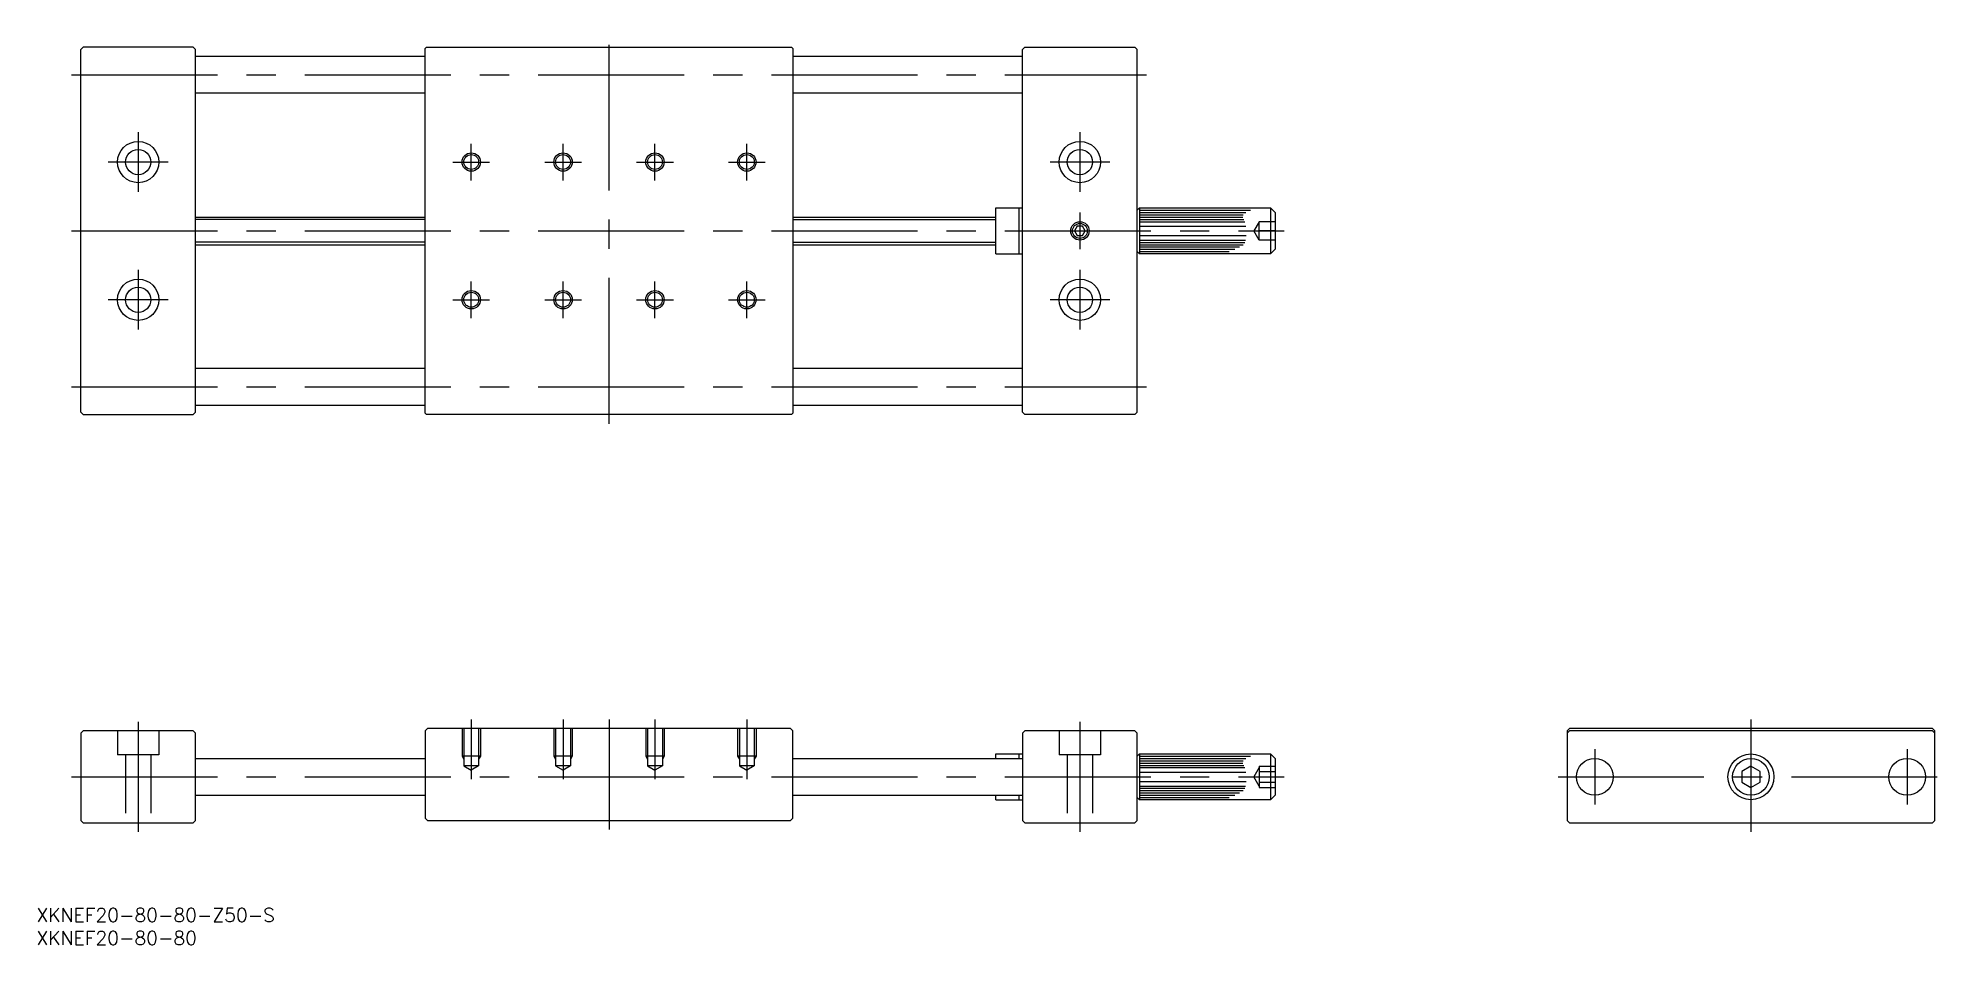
# Model space of a CAD drawing. Extents: x -373 to 42, y -37 to 161.
import ezdxf

# ---------------------------------------------------------------- set-up
doc = ezdxf.new("R2010")
doc.units = 0
doc.linetypes.add('CENTER', pattern=[50.8, 31.75, -6.35, 6.35, -6.35])
doc.linetypes.add('DASHED', pattern=[19.05, 12.7, -6.35])
doc.layers.get('0').update_dxf_attribs({"linetype": 'CONTINUOUS'})
doc.layers.add('CENTER', color=1, linetype='CONTINUOUS')
doc.styles.get("Standard").update_dxf_attribs({"font": 'txt.shx', "height": 3, "bigfont": 'bigfont.shx'})

# ---------------------------------------------------------------- blocks, each defined once
blk = doc.blocks.new('*U2')
at = {"color": 7, "linetype": 'CONTINUOUS'}
blk.add_text('XKNEF20-80-80-Z50-S', height=3, dxfattribs=at).set_placement((-373.26, -31.61))
blk = doc.blocks.new('*U3')
at = {"color": 7, "linetype": 'CONTINUOUS'}
blk.add_text('XKNEF20-80-80', height=3, dxfattribs=at).set_placement((-373.26, -36.61))

msp = doc.modelspace()

# ---------------------------------------------------------------- linework, layer by layer
at = {"color": 7, "linetype": 'CONTINUOUS'}
for p, q in [((-363.09, 158.93), (-363.59, 158.43)), ((-363.59, 79.43), (-363.59, 158.43)), ((-339.09, 158.93), (-363.09, 158.93)), ((-339.09, 158.93), (-338.59, 158.43)), ((-338.59, 79.43), (-338.59, 158.43)), ((-288.29, 158.93), (-288.59, 158.63)), ((-288.59, 79.23), (-288.59, 158.63)), ((-288.29, 158.93), (-208.89, 158.93)), ((-208.59, 158.63), (-208.89, 158.93)), ((-208.59, 158.63), (-208.59, 79.23)), ((-158.09, 158.93), (-158.59, 158.43)), ((-158.59, 79.43), (-158.59, 158.43)), ((-158.09, 158.93), (-134.09, 158.93)), ((-134.09, 158.93), (-133.59, 158.43)), ((-133.59, 79.43), (-133.59, 158.43)), ((-288.59, 156.93), (-338.59, 156.93)), ((-158.59, 156.93), (-208.59, 156.93)), ((-288.59, 148.93), (-338.59, 148.93)), ((-158.59, 148.93), (-208.59, 148.93)), ((-338.59, 121.93), (-288.59, 121.93)), ((-208.59, 121.93), (-164.39, 121.93)), ((-164.39, 113.93), (-164.39, 123.93)), ((-164.39, 123.93), (-159.29, 123.93)), ((-159.29, 113.93), (-159.29, 123.93)), ((-159.29, 123.93), (-158.59, 123.93)), ((-133.09, 123.93), (-133.59, 123.43)), ((-133.09, 123.93), (-104.59, 123.93)), ((-133.09, 123.93), (-133.09, 113.93)), ((-133.09, 123.43), (-108.91, 123.43)), ((-133.09, 122.93), (-109.95, 122.93)), ((-133.09, 122.43), (-110.52, 122.43)), ((-133.09, 121.93), (-110.58, 121.93)), ((-133.09, 121.43), (-110.42, 121.43)), ((-133.09, 120.93), (-110.2, 120.93)), ((-104.59, 123.93), (-104.59, 113.93)), ((-104.59, 123.93), (-103.59, 122.93)), ((-103.59, 122.93), (-103.59, 114.93)), ((-146.66, 119.93), (-147.24, 118.93)), ((-147.24, 118.93), (-146.66, 117.93)), ((-145.51, 119.93), (-146.66, 119.93)), ((-146.66, 117.93), (-145.51, 117.93)), ((-144.93, 118.93), (-145.51, 119.93)), ((-145.51, 117.93), (-144.93, 118.93)), ((-133.09, 119.93), (-109.93, 119.93)), ((-133.09, 117.93), (-109.92, 117.93)), ((-133.09, 116.93), (-110.04, 116.93)), ((-133.09, 116.43), (-110.21, 116.43)), ((-338.59, 115.93), (-288.59, 115.93)), ((-208.59, 115.93), (-164.39, 115.93)), ((-164.39, 113.93), (-159.29, 113.93)), ((-159.29, 113.93), (-158.59, 113.93)), ((-133.09, 113.93), (-133.59, 114.43)), ((-133.09, 115.93), (-110.57, 115.93)), ((-133.09, 115.43), (-111.32, 115.43)), ((-133.09, 114.93), (-112.32, 114.93)), ((-133.09, 114.43), (-113.57, 114.43)), ((-104.59, 113.93), (-133.09, 113.93)), ((-103.59, 114.93), (-104.59, 113.93)), ((-288.59, 88.93), (-338.59, 88.93)), ((-158.59, 88.93), (-208.59, 88.93)), ((-363.09, 78.93), (-363.59, 79.43)), ((-363.09, 78.93), (-339.09, 78.93)), ((-338.59, 79.43), (-339.09, 78.93)), ((-288.59, 80.93), (-338.59, 80.93)), ((-288.59, 79.23), (-288.29, 78.93)), ((-208.89, 78.93), (-288.29, 78.93)), ((-208.59, 79.23), (-208.89, 78.93)), ((-158.59, 80.93), (-208.59, 80.93)), ((-158.09, 78.93), (-158.59, 79.43)), ((-134.09, 78.93), (-158.09, 78.93)), ((-133.59, 79.43), (-134.09, 78.93)), ((-363.09, 10), (-363.59, 9.5)), ((-363.59, 9.5), (-363.59, -9.5)), ((-339.09, 10), (-363.09, 10)), ((-339.09, 10), (-338.59, 9.5)), ((-338.59, -9.5), (-338.59, 9.5)), ((-288.09, 10.5), (-288.59, 10)), ((-288.59, 10), (-288.59, -9)), ((-209.09, 10.5), (-288.09, 10.5)), ((-209.09, 10.5), (-208.59, 10)), ((-208.59, -9), (-208.59, 10)), ((-158.59, 9.5), (-158.09, 10)), ((-158.59, 9.5), (-158.59, -9.5)), ((-134.09, 10), (-158.09, 10)), ((-134.09, 10), (-133.59, 9.5)), ((-133.59, -9.5), (-133.59, 9.5)), ((-39.5, 10.5), (-40, 10)), ((-40, 10), (-40, -9.5)), ((-39.5, 10), (-40, 9.5)), ((39.5, 10.5), (-39.5, 10.5)), ((39.5, 10), (-39.5, 10)), ((40, 10), (39.5, 10.5)), ((39.5, 10), (40, 9.5)), ((40, -9.5), (40, 10)), ((-164.39, 4), (-164.39, 5)), ((-164.39, 5), (-159.29, 5)), ((-159.29, 4), (-159.29, 5)), ((-159.29, 5), (-158.59, 5)), ((-133.09, 5), (-133.59, 4.5)), ((-133.09, 5), (-104.59, 5)), ((-133.09, 5), (-133.09, -5)), ((-133.09, 4.5), (-108.91, 4.5)), ((-104.59, 5), (-104.59, -5)), ((-104.59, 5), (-103.59, 4)), ((-338.59, 4), (-288.59, 4)), ((-208.59, 4), (-158.59, 4)), ((-133.09, 4), (-109.95, 4)), ((-133.09, 3.5), (-110.52, 3.5)), ((-133.09, 3), (-110.58, 3)), ((-133.09, 2.5), (-110.42, 2.5)), ((-133.09, 2), (-110.2, 2)), ((-133.09, 1), (-109.93, 1)), ((-103.59, 4), (-103.59, -4)), ((0, 2.31), (-2, 1.15)), ((-2, 1.15), (-2, -1.15)), ((2, 1.15), (0, 2.31)), ((2, -1.15), (2, 1.15)), ((-338.59, -4), (-288.59, -4)), ((-208.59, -4), (-158.59, -4)), ((-164.39, -5), (-164.39, -4)), ((-159.29, -5), (-159.29, -4)), ((-133.09, -1), (-109.92, -1)), ((-133.09, -2), (-110.04, -2)), ((-133.09, -2.5), (-110.21, -2.5)), ((-133.09, -3), (-110.57, -3)), ((-133.09, -3.5), (-111.32, -3.5)), ((-133.09, -4), (-112.32, -4)), ((-103.59, -4), (-104.59, -5)), ((-2, -1.15), (0, -2.31)), ((0, -2.31), (2, -1.15)), ((-164.39, -5), (-159.29, -5)), ((-159.29, -5), (-158.59, -5)), ((-133.09, -5), (-133.59, -4.5)), ((-133.09, -4.5), (-113.57, -4.5)), ((-104.59, -5), (-133.09, -5)), ((-363.09, -10), (-363.59, -9.5)), ((-363.09, -10), (-339.09, -10)), ((-338.59, -9.5), (-339.09, -10)), ((-288.59, -9), (-288.09, -9.5)), ((-288.09, -9.5), (-209.09, -9.5)), ((-208.59, -9), (-209.09, -9.5)), ((-158.59, -9.5), (-158.09, -10)), ((-158.09, -10), (-134.09, -10)), ((-133.59, -9.5), (-134.09, -10)), ((-39.5, -10), (-40, -9.5)), ((-39.5, -10), (39.5, -10)), ((40, -9.5), (39.5, -10))]:
    msp.add_line(p, q, dxfattribs=at)
at = {"color": 3, "linetype": 'CONTINUOUS'}
for p, q in [((-288.59, 121.39), (-338.59, 121.39)), ((-208.59, 121.39), (-164.39, 121.39)), ((-288.59, 116.47), (-338.59, 116.47)), ((-208.59, 116.47), (-164.39, 116.47))]:
    msp.add_line(p, q, dxfattribs=at)
at = {"color": 3, "linetype": 'DASHED'}
for p, q in [((-107.09, 120.93), (-108.24, 118.93)), ((-103.59, 120.93), (-107.09, 120.93)), ((-107.09, 116.93), (-107.09, 120.93)), ((-107.09, 116.93), (-108.24, 118.93)), ((-103.59, 118.93), (-107.09, 118.93)), ((-103.59, 116.93), (-107.09, 116.93)), ((-355.59, 10), (-355.59, 4.8)), ((-346.59, 10), (-346.59, 4.8)), ((-280.59, 10.5), (-280.59, 4.5)), ((-280.21, 10.5), (-280.21, 2.4)), ((-276.97, 10.5), (-276.97, 2.4)), ((-276.59, 10.5), (-276.59, 4.5)), ((-260.59, 10.5), (-260.59, 4.5)), ((-260.21, 10.5), (-260.21, 2.4)), ((-256.97, 10.5), (-256.97, 2.4)), ((-256.59, 10.5), (-256.59, 4.5)), ((-240.59, 10.5), (-240.59, 4.5)), ((-240.21, 10.5), (-240.21, 2.4)), ((-236.97, 10.5), (-236.97, 2.4)), ((-236.59, 10.5), (-236.59, 4.5)), ((-220.59, 10.5), (-220.59, 4.5)), ((-220.21, 10.5), (-220.21, 2.4)), ((-216.97, 10.5), (-216.97, 2.4)), ((-216.59, 10.5), (-216.59, 4.5)), ((-150.59, 10), (-150.59, 4.8)), ((-141.59, 10), (-141.59, 4.8)), ((-346.59, 4.8), (-355.59, 4.8)), ((-353.84, 4.8), (-353.84, -10)), ((-348.34, 4.8), (-348.34, -10)), ((-280.59, 4.5), (-280.21, 3.84)), ((-276.59, 4.5), (-280.59, 4.5)), ((-276.59, 4.5), (-276.97, 3.84)), ((-260.59, 4.5), (-260.21, 3.84)), ((-256.59, 4.5), (-260.59, 4.5)), ((-256.59, 4.5), (-256.97, 3.84)), ((-240.59, 4.5), (-240.21, 3.84)), ((-236.59, 4.5), (-240.59, 4.5)), ((-236.59, 4.5), (-236.97, 3.84)), ((-220.59, 4.5), (-220.21, 3.84)), ((-216.59, 4.5), (-220.59, 4.5)), ((-216.59, 4.5), (-216.97, 3.84)), ((-141.59, 4.8), (-150.59, 4.8)), ((-148.84, 4.8), (-148.84, -10)), ((-143.34, 4.8), (-143.34, -10)), ((-280.21, 2.4), (-278.59, 1.46)), ((-276.97, 2.4), (-280.21, 2.4)), ((-276.97, 2.4), (-278.59, 1.46)), ((-260.21, 2.4), (-258.59, 1.46)), ((-256.97, 2.4), (-260.21, 2.4)), ((-256.97, 2.4), (-258.59, 1.46)), ((-240.21, 2.4), (-238.59, 1.46)), ((-236.97, 2.4), (-240.21, 2.4)), ((-236.97, 2.4), (-238.59, 1.46)), ((-220.21, 2.4), (-218.59, 1.46)), ((-216.97, 2.4), (-220.21, 2.4)), ((-216.97, 2.4), (-218.59, 1.46)), ((-107.09, 2), (-108.24, 0)), ((-107.09, 2.31), (-103.59, 2.31)), ((-107.09, 2.31), (-107.09, -2.31)), ((-107.09, 1.15), (-103.59, 1.15)), ((-107.09, -2), (-108.24, 0)), ((-107.09, -1.15), (-103.59, -1.15)), ((-107.09, -2.31), (-103.59, -2.31))]:
    msp.add_line(p, q, dxfattribs=at)
at = {"color": 7, "linetype": 'CONTINUOUS'}
for centre, radius in [((-351.09, 133.93), 4.5), ((-146.09, 133.93), 4.5), ((-351.09, 133.93), 2.75), ((-278.59, 133.93), 1.62), ((-258.59, 133.93), 1.62), ((-238.59, 133.93), 1.62), ((-218.59, 133.93), 1.62), ((-146.09, 133.93), 2.75), ((-146.09, 118.93), 1.62), ((-351.09, 103.93), 4.5), ((-146.09, 103.93), 4.5), ((-351.09, 103.93), 2.75), ((-278.59, 103.93), 1.62), ((-258.59, 103.93), 1.62), ((-238.59, 103.93), 1.62), ((-218.59, 103.93), 1.62), ((-146.09, 103.93), 2.75), ((0, 0), 5), ((-34, 0), 4), ((0, 0), 4), ((34, 0), 4)]:
    msp.add_circle(centre, radius, dxfattribs=at)
at = {"color": 3, "linetype": 'CONTINUOUS'}
for centre in [(-278.59, 133.93), (-258.59, 133.93), (-238.59, 133.93), (-218.59, 133.93), (-146.09, 118.93), (-278.59, 103.93), (-258.59, 103.93), (-238.59, 103.93), (-218.59, 103.93)]:
    msp.add_circle(centre, 2, dxfattribs=at)
at = {"layer": 'CENTER', "color": 1, "linetype": 'CENTER'}
for p, q in [((-248.59, 76.93), (-248.59, 160.93)), ((-365.59, 152.93), (-131.59, 152.93)), ((-351.09, 140.43), (-351.09, 127.43)), ((-278.59, 129.93), (-278.59, 137.93)), ((-258.59, 129.93), (-258.59, 137.93)), ((-238.59, 129.93), (-238.59, 137.93)), ((-218.59, 129.93), (-218.59, 137.93)), ((-146.09, 140.43), (-146.09, 127.43)), ((-344.59, 133.93), (-357.59, 133.93)), ((-282.59, 133.93), (-274.59, 133.93)), ((-262.59, 133.93), (-254.59, 133.93)), ((-242.59, 133.93), (-234.59, 133.93)), ((-222.59, 133.93), (-214.59, 133.93)), ((-139.59, 133.93), (-152.59, 133.93)), ((-146.09, 122.93), (-146.09, 114.93)), ((-365.59, 118.93), (-101.59, 118.93)), ((-351.09, 110.43), (-351.09, 97.43)), ((-278.59, 99.93), (-278.59, 107.93)), ((-258.59, 99.93), (-258.59, 107.93)), ((-238.59, 99.93), (-238.59, 107.93)), ((-218.59, 99.93), (-218.59, 107.93)), ((-146.09, 110.43), (-146.09, 97.43)), ((-344.59, 103.93), (-357.59, 103.93)), ((-282.59, 103.93), (-274.59, 103.93)), ((-262.59, 103.93), (-254.59, 103.93)), ((-242.59, 103.93), (-234.59, 103.93)), ((-222.59, 103.93), (-214.59, 103.93)), ((-139.59, 103.93), (-152.59, 103.93)), ((-365.59, 84.93), (-131.59, 84.93)), ((-278.59, 12.5), (-278.59, -0.54)), ((-258.59, 12.5), (-258.59, -0.54)), ((-248.59, 12.5), (-248.59, -11.5)), ((-238.59, 12.5), (-238.59, -0.54)), ((-218.59, 12.5), (-218.59, -0.54)), ((0, 12.5), (0, -12)), ((-351.09, 12), (-351.09, -12)), ((-146.09, 12), (-146.09, -12)), ((-34, 6), (-34, -6)), ((34, 6), (34, -6)), ((-365.59, 0), (-101.59, 0)), ((-42, 0), (42, 0))]:
    msp.add_line(p, q, dxfattribs=at)

# ---------------------------------------------------------------- block references
at = {"color": 7, "linetype": 'CONTINUOUS'}
for name in ['*U2', '*U3']:
    msp.add_blockref(name, (0, 0), dxfattribs=at)

doc.saveas('drawing.dxf')
